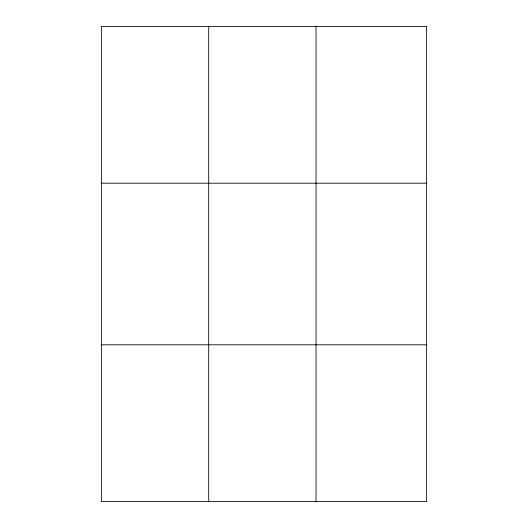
<?xml version="1.0" encoding="UTF-8"?>
<svg xmlns="http://www.w3.org/2000/svg" width="528" height="528" viewBox="0 0 528 528"><rect width="100%" height="100%" fill="white"/><g stroke="black" fill="none" stroke-linecap="round" stroke-linejoin="round"><path stroke-width="0.79" d="M208.705 26.4L208.705 501.6M316.041 26.4L316.041 501.6M101.376 183.216L426.624 183.216M101.376 344.784L426.624 344.784M426.624 26.4L426.624 501.6L101.376 501.6L101.376 26.4L426.624 26.4"/></g></svg>
